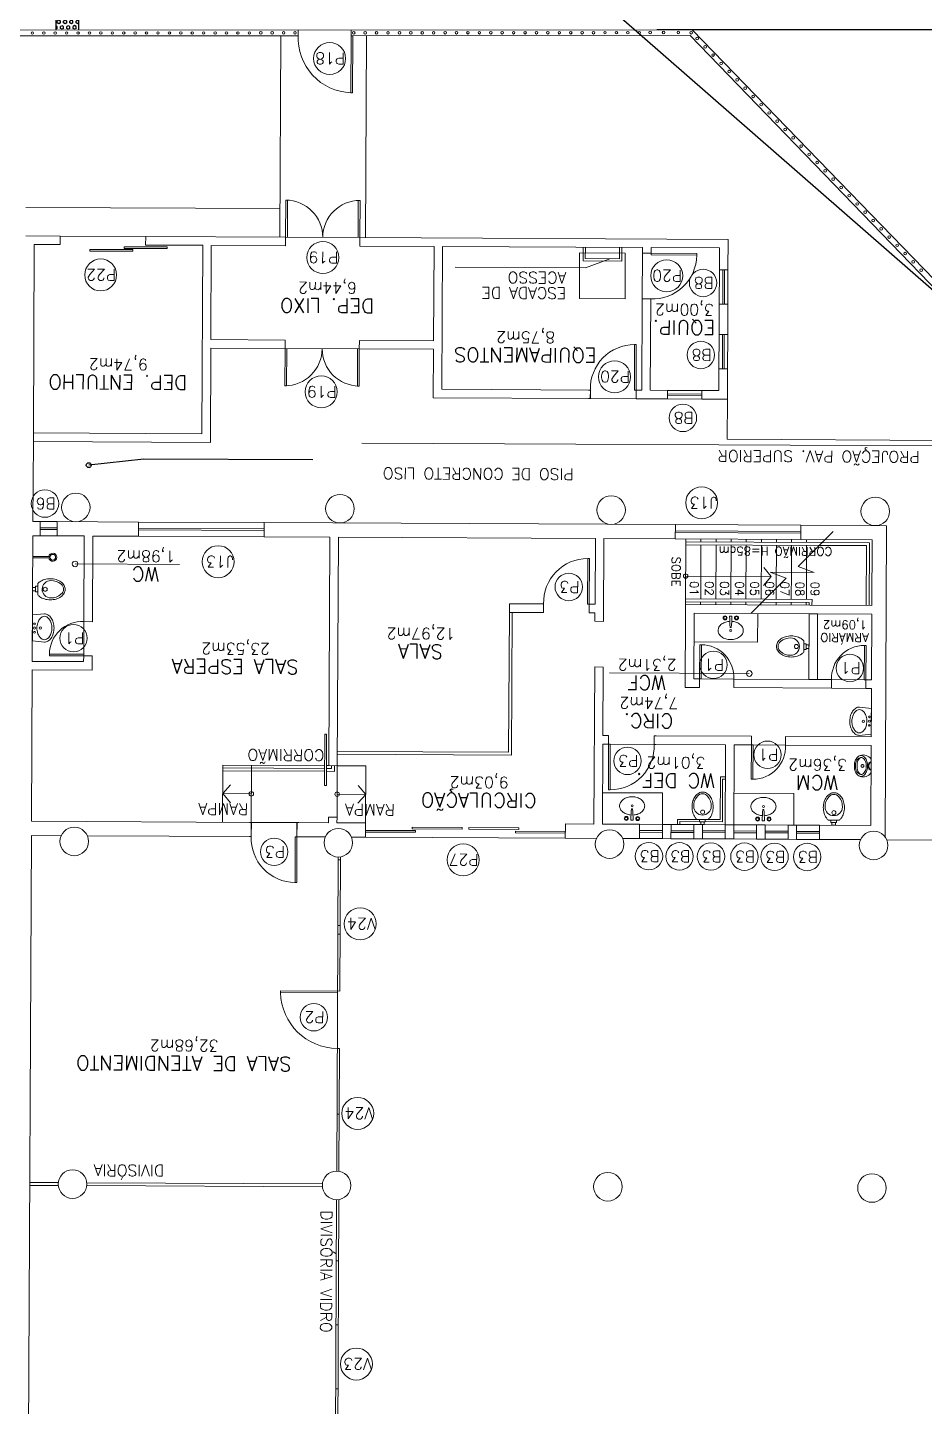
# Model space of a CAD drawing. Extents: x -1057 to 3416, y -340 to 4111.
# Drawn here: x -761.44 to -745.73, y 291.84 to 315.99 of the extents above; entities that cross this region are included whole.
import ezdxf
from ezdxf.enums import TextEntityAlignment as Align

# ---------------------------------------------------------------- set-up
doc = ezdxf.new("R2010")
doc.units = 0
doc.header["$LTSCALE"] = 50
for name, pattern in [('CONTINU', [0]), ('DASHDOT', [1, 0.5, -0.25, 0, -0.25]), ('DGN Style 1', [0.003115, 5.18318e-06, -0.00311]), ('HIDDEN', [9.525, 6.35, -3.175])]:
    doc.linetypes.add(name, pattern=pattern)
doc.layers.add('0.1', color=8, linetype='Continuous', lineweight=13)
doc.layers.add('Margem A3', color=8, linetype='DGN Style 1', lineweight=0)
doc.layers.add('HAC', color=1, linetype='Continuous')
doc.layers.add('medir projeto', color=6, linetype='Continuous')
doc.styles.add('80X50', font='romans.shx')
doc.styles.get("Standard").update_dxf_attribs({"font": 'romans.shx'})

# ---------------------------------------------------------------- blocks, each defined once
blk = doc.blocks.new('P80')
for points in [[(0, 0.86), (0, 0.83), (0.15, 0.83), (0.15, 0.86)], [(0, 0), (0, 0.03), (0.15, 0.03), (0.15, 0)]]:
    blk.add_lwpolyline(points)
blk.add_lwpolyline([(-0.8, 0.06), (0, 0.06), (0, 0.03), (-0.8, 0.03)], close=True)
at = {"color": 8}
blk.add_arc((-0.025, 0.056), 0.775, 88.1408, 179.6698, dxfattribs=at)
blk = doc.blocks.new('P80 - parede 25cm')
for points in [[(-0.03, -0.125), (0, -0.125), (0, 0.125), (-0.03, 0.125)], [(0.83, -0.125), (0.8, -0.125), (0.8, 0.125), (0.83, 0.125)]]:
    blk.add_lwpolyline(points)
blk.add_lwpolyline([(0.77, -0.925), (0.77, -0.125), (0.8, -0.125), (0.8, -0.925)], close=True)
at = {"color": 8}
blk.add_arc((0.774, -0.15), 0.775, 178.1408, 269.6698, dxfattribs=at)
blk = doc.blocks.new('P60')
at = {"color": 252}
blk.add_lwpolyline([(-0.6, 0.06), (0, 0.06), (0, 0.03), (-0.6, 0.03)], close=True, dxfattribs=at)
at = {"color": 8}
blk.add_arc((-0.029, 0.06), 0.571, 87.1025, 180, dxfattribs=at)
blk = doc.blocks.new('Chuveiro')
at = {"lineweight": -2}
for p, q in [((-0.28, 0), (-0.301, 0)), ((0, 0), (-0.28, 0)), ((-0.28, -0.02), (-0.301, -0.02)), ((0, -0.02), (-0.28, -0.02))]:
    blk.add_line(p, q, dxfattribs=at)
at = {"color": 8, "lineweight": -2}
blk.add_circle((-0.35, -0.01), 0.05, dxfattribs=at)
at = {"lineweight": -2}
blk.add_arc((-0.35, -0.01), 0.07, 8.2132, 351.7868, dxfattribs=at)
blk = doc.blocks.new('Vaso')
for points in [[(0.03, -0.05), (0.03, 0), (-0.03, 0), (-0.03, -0.05)], [(0.05, -0.09), (0.05, -0.05), (-0.05, -0.05), (-0.05, -0.09)]]:
    blk.add_lwpolyline(points)
for points in [[(0.183, -0.31, -0.071776), (0.168, -0.413, -0.083144), (0.129, -0.494, -0.106699), (0.065, -0.552, -0.132564), (-0.002, -0.57, -0.132564), (-0.069, -0.552, -0.106699), (-0.133, -0.494, -0.083144), (-0.172, -0.413, -0.071776), (-0.187, -0.31, -0.071776), (-0.172, -0.207, -0.083144), (-0.133, -0.126, -0.060171), (-0.1, -0.09), (0.096, -0.09, -0.060171), (0.129, -0.126, -0.083144), (0.168, -0.207, -0.071776)], [(-0.088, -0.497, 0.2474), (0, -0.541, 0.2474), (0.088, -0.497, 0.197858), (0.152, -0.318, 0.418329), (0, -0.168, 0.418329), (-0.152, -0.318, 0.197858)]]:
    blk.add_lwpolyline(points, format="xyb", close=True)
blk.add_circle((-0.002, -0.22), 0.0352)
blk = doc.blocks.new('Cuba-emp')
blk.add_lwpolyline([(0.21, 0.248), (0, 0.227), (0, -0.227), (0.21, -0.248, 0.137816), (0.271, -0.231, 0.107041), (0.329, -0.176, 0.080751), (0.364, -0.099, 0.068643), (0.378, -0.001, 0.068643), (0.364, 0.098, 0.080751), (0.329, 0.174, 0.107041), (0.271, 0.23, 0.115752), (0.21, 0.248)], format="xyb")
blk.add_lwpolyline([(0.21, 0.205, -0.131827), (0.25, 0.194, -0.106633), (0.297, 0.151, -0.083482), (0.328, 0.087, -0.072232), (0.341, 0, -0.072232), (0.328, -0.087, -0.083482), (0.297, -0.151, -0.106633), (0.25, -0.194, -0.131827), (0.21, -0.205, -0.131827), (0.17, -0.194, -0.106633), (0.123, -0.151, -0.083482), (0.092, -0.087, -0.072232), (0.079, 0, -0.072232), (0.092, 0.087, -0.083482), (0.123, 0.151, -0.106633), (0.17, 0.194, -0.131827)], format="xyb", close=True)
for centre, radius in [((0.037, -0.002), 0.0193), ((0.037, -0.002), 0.0193), ((0.036, 0.071), 0.0155), ((0.14, -0.001), 0.0198), ((0.036, -0.076), 0.0155)]:
    blk.add_circle(centre, radius)
blk = doc.blocks.new('Cuba')
blk.add_lwpolyline([(0.001, 0.05), (-0.007, 0.05, -0.389688), (-0.009, 0.052, -0.017234), (-0.019, 0.248, -0.418769), (-0.017, 0.25), (0.001, 0.25), (0.019, 0.25, -0.418769), (0.021, 0.248, -0.017234), (0.011, 0.052, -0.389688), (0.009, 0.05)], format="xyb", close=True)
blk.add_lwpolyline([(-0.016, 0.16, 0.059592), (-0.087, 0.147, 0.084248), (-0.156, 0.113, 0.106469), (-0.205, 0.058, 0.130159), (-0.22, 0, 0.130159), (-0.205, -0.058, 0.106469), (-0.156, -0.113, 0.084248), (-0.087, -0.147, 0.073281), (0, -0.16, 0.073281), (0.087, -0.147, 0.084248), (0.156, -0.113, 0.106469), (0.205, -0.058, 0.130159), (0.22, 0, 0.130159), (0.205, 0.058, 0.106469), (0.156, 0.113, 0.084248), (0.087, 0.147, 0.058268), (0.018, 0.159, 0.073281)], format="xyb")
for centre, radius in [((-0.099, 0.22), 0.035), ((0.101, 0.22), 0.035), ((0, 0), 0.0175)]:
    blk.add_circle(centre, radius)
at = {"color": 8}
for centre, radius in [((-0.099, 0.22), 0.025), ((-0.099, 0.22), 0.024), ((0.101, 0.22), 0.025), ((0.101, 0.22), 0.024)]:
    blk.add_circle(centre, radius, dxfattribs=at)
blk = doc.blocks.new('MIC')
for p, q in [((0, 0), (0, 0.111)), ((0.294, 0.002), (0.294, 0)), ((0, -0.112), (0, 0)), ((0.294, 0), (0.294, -0.002))]:
    blk.add_line(p, q)
for points in [[(0, 0.053, -0.473116), (0.005, 0.056), (0.025, 0.051, -0.362542), (0.031, 0.043), (0.033, 0.028, 0.564769), (0.039, 0.023)], [(0.002, 0.08), (0.034, 0.057, -0.1805), (0.041, 0.045), (0.043, 0.032, 0.35029), (0.049, 0.026, -0.252034), (0.063, 0.019)], [(0.064, 0.016, -0.100603), (0.082, 0.1, -0.114611), (0.123, 0.161, -0.309836), (0.21, 0.175, -0.309836)], [(0.161, -0.146), (0.165, -0.147, 0.189039), (0.197, -0.145, 0.189014), (0.26, -0.08, 0.116802), (0.275, 0, 0.116802), (0.26, 0.08, 0.189014), (0.197, 0.145, 0.189039), (0.165, 0.147), (0.161, 0.146)], [(0, -0.053, 0.473116), (0.005, -0.056), (0.025, -0.052, 0.362542), (0.031, -0.043), (0.033, -0.029, -0.564769), (0.039, -0.023)], [(0.002, -0.081), (0.034, -0.057, 0.1805), (0.041, -0.046), (0.043, -0.032, -0.35029), (0.049, -0.026, 0.252034), (0.063, -0.02)], [(0.064, -0.016, 0.100603), (0.082, -0.1, 0.114611), (0.123, -0.161, 0.309836), (0.21, -0.175, 0.309836)]]:
    blk.add_lwpolyline(points, format="xyb")
blk.add_lwpolyline([(0.247, 0), (0.247, -0.008, -0.102017), (0.231, -0.09, -0.100634), (0.2, -0.137, -0.31043), (0.159, -0.144, -0.029837), (0.153, -0.143, -0.193887), (0.101, -0.08, -0.096635), (0.085, 0, -0.096635), (0.101, 0.08, -0.193887), (0.153, 0.142, -0.029837), (0.159, 0.144, -0.31043), (0.2, 0.137, -0.100634), (0.231, 0.09, -0.102017), (0.247, 0.008)], format="xyb", close=True)
blk.add_circle((0.046, 0), 0.0075)
at = {"linetype": 'DASHDOT'}
blk.add_circle((0.152, 0), 0.024, dxfattribs=at)
for centre, radius, start, end in [((0.014, 0.111), 0.0142, 142.0649, 179.055), ((0.138, 0.032), 0.161, 69.9635, 146.7254), ((0.046, 0), 0.024, 251.9674, 108.0326), ((0.139, 0.048), 0.146, 35.2589, 68.1534), ((0.035, -0.011), 0.264, 26.2626, 32.6613), ((-0.029, -0.043), 0.336, 21.0674, 26.2626), ((0.16, 0.03), 0.134, 1.8451, 21.0674), ((-0.722, 0.002), 1.016, 360, 1.8451), ((0.014, -0.111), 0.0142, 180.945, 217.9351), ((0.138, -0.032), 0.161, 213.2746, 290.0365), ((0.139, -0.048), 0.146, 291.8466, 324.7411), ((0.035, 0.011), 0.264, 327.3387, 333.7374), ((-0.029, 0.043), 0.336, 333.7374, 338.9326), ((0.16, -0.03), 0.134, 338.9326, 358.1549), ((-0.722, -0.002), 1.016, 358.1549, 360)]:
    blk.add_arc(centre, radius, start, end)
blk = doc.blocks.new('ÁREA')
for p in [(0.00005, 0.00376), (0, 0)]:
    blk.add_attdef('COMPARTIMENTO', text='', height=0.0025).set_placement(p, align=Align.CENTER)
at = {"color": 1}
for p in [(-0.00005, -0.00376), (-0.0001, -0.00752)]:
    blk.add_attdef('ÁREA', text='', height=0.002, dxfattribs=at).set_placement(p, align=Align.CENTER)

msp = doc.modelspace()

# ---------------------------------------------------------------- hatches: boundary and pattern name
at = {"layer": 'HAC'}
h = msp.add_hatch(dxfattribs=at)
h.set_pattern_fill('HEX', color=256, scale=0.01, angle=90.0645, style=0)
h.set_pattern_definition([(90.064457, (-317.376184, 537.64436), (-0.0549925784, -6.1866e-05), [0.03175, -0.0635]), (210.064457, (-317.376184, 537.64436), (0.027549867, -0.047594037), [0.03175, -0.0635]), (150.064457, (-317.37622, 537.67611), (-0.0274427115, -0.047655903), [0.03175, -0.0635])])
h.paths.add_polyline_path([(-760.542, 318.555), (-760.942, 318.555), (-760.944, 315.944), (-760.544, 315.944)])

# ---------------------------------------------------------------- linework, layer by layer
at = {"layer": '0.1', "color": 8}
for p, q in [((-764.575, 315.943), (-749.797, 315.949)), ((-764.53, 315.846), (-756.698, 315.847)), ((-757.002, 315.847), (-757.019, 312.319)), ((-756.698, 315.847), (-756.698, 315.946)), ((-755.773, 315.847), (-755.773, 315.946)), ((-755.773, 315.847), (-749.836, 315.849)), ((-755.502, 315.847), (-755.519, 312.311)), ((-749.836, 315.849), (-745.474, 311.339)), ((-749.797, 315.949), (-745.374, 311.383)), ((-757.017, 312.819), (-761.467, 312.841)), ((-760.869, 312.338), (-759.369, 312.33)), ((-755.619, 312.312), (-756.919, 312.318)), ((-750.674, 311.238), (-750.67, 312.038)), ((-749.322, 311.748), (-749.325, 311.148)), ((-749.262, 311.748), (-749.265, 311.148)), ((-749.235, 311.147), (-749.232, 311.747)), ((-749.175, 311.147), (-749.172, 311.747)), ((-749.327, 310.614), (-749.33, 310.014)), ((-749.267, 310.614), (-749.27, 310.014)), ((-749.24, 310.014), (-749.237, 310.614)), ((-749.18, 310.014), (-749.177, 310.614)), ((-755.629, 310.362), (-756.929, 310.368)), ((-749.633, 309.572), (-750.233, 309.575)), ((-749.632, 309.632), (-750.232, 309.635)), ((-750.783, 309.488), (-751.583, 309.492)), ((-750.233, 309.545), (-749.633, 309.542)), ((-750.233, 309.485), (-749.633, 309.482)), ((-749.183, 309.48), (-749.186, 308.78)), ((-761.336, 308.89), (-761.337, 308.74)), ((-745.387, 308.761), (-749.186, 308.78)), ((-761.218, 307.23), (-760.918, 307.228)), ((-760.918, 307.198), (-761.218, 307.2)), ((-761.217, 307.34), (-760.917, 307.338)), ((-759.494, 307.331), (-757.294, 307.32)), ((-759.494, 307.221), (-757.294, 307.21)), ((-757.294, 307.18), (-759.494, 307.191)), ((-747.895, 307.134), (-750.095, 307.145)), ((-750.094, 307.285), (-747.894, 307.274)), ((-750.094, 307.175), (-747.894, 307.164)), ((-760.919, 307.088), (-761.219, 307.09)), ((-757.295, 307.07), (-759.495, 307.081)), ((-747.895, 307.024), (-750.095, 307.035)), ((-747.52, 306.972), (-749.91, 306.984)), ((-749.91, 306.984), (-749.91, 306.934)), ((-747.571, 306.922), (-749.91, 306.934)), ((-748.413, 306.376), (-748.547, 306.534)), ((-749.913, 306.384), (-748.413, 306.376)), ((-748.413, 306.376), (-748.548, 306.22)), ((-749.915, 305.934), (-749.916, 305.734)), ((-748.525, 305.977), (-749.915, 305.984)), ((-748.576, 305.927), (-749.915, 305.934)), ((-753.014, 303.299), (-753.001, 305.749)), ((-752.964, 303.249), (-752.951, 305.749)), ((-748.652, 305.728), (-748.654, 305.228)), ((-747.752, 305.723), (-747.602, 305.722)), ((-760.455, 304.986), (-760.452, 305.586)), ((-748.654, 305.228), (-749.768, 305.233)), ((-749.071, 304.58), (-749.671, 304.583)), ((-747.757, 304.573), (-747.607, 304.572)), ((-747.357, 304.571), (-746.757, 304.568)), ((-753.014, 303.299), (-756.014, 303.314)), ((-751.263, 303.44), (-750.463, 303.436)), ((-748.763, 303.428), (-748.163, 303.425)), ((-758.022, 302.074), (-758.017, 303.074)), ((-756.235, 303.065), (-758.017, 303.074)), ((-757.522, 302.071), (-757.517, 303.071)), ((-756.165, 303.065), (-756.205, 303.065)), ((-756.115, 303.014), (-756.115, 303.064)), ((-756.065, 302.964), (-756.065, 303.064)), ((-756.019, 302.164), (-756.015, 303.064)), ((-756.015, 303.064), (-755.515, 303.061)), ((-752.964, 303.249), (-756.014, 303.264)), ((-755.515, 303.061), (-755.52, 302.061)), ((-756.235, 303.015), (-758.017, 303.024)), ((-756.235, 302.965), (-758.017, 302.974)), ((-756.115, 303.014), (-756.205, 303.015)), ((-756.065, 302.964), (-756.205, 302.965)), ((-749.309, 302.121), (-749.306, 302.869)), ((-749.306, 302.869), (-749.216, 302.868)), ((-749.27, 302.081), (-749.266, 302.829)), ((-749.266, 302.829), (-749.216, 302.828)), ((-758.019, 302.574), (-757.884, 302.73)), ((-757.519, 302.571), (-758.019, 302.574)), ((-758.019, 302.574), (-757.885, 302.416)), ((-756.017, 302.564), (-755.517, 302.561)), ((-755.517, 302.561), (-755.653, 302.405)), ((-755.517, 302.561), (-755.651, 302.719)), ((-750.317, 302.586), (-751.367, 302.591)), ((-750.32, 302.036), (-750.317, 302.586)), ((-748.017, 302.574), (-749.067, 302.58)), ((-748.02, 302.024), (-748.017, 302.574)), ((-756.72, 302.067), (-757.52, 302.071)), ((-750.054, 302.124), (-749.309, 302.121)), ((-750.054, 302.124), (-750.054, 302.034)), ((-750.014, 302.084), (-749.27, 302.081)), ((-750.014, 302.084), (-750.014, 302.034)), ((-750.72, 302.038), (-750.32, 302.036)), ((-750.72, 301.928), (-750.32, 301.926)), ((-750.32, 301.896), (-750.72, 301.898)), ((-750.17, 302.035), (-749.77, 302.033)), ((-750.17, 301.925), (-749.77, 301.923)), ((-749.77, 301.893), (-750.17, 301.895)), ((-749.62, 302.032), (-749.22, 302.03)), ((-749.62, 301.922), (-749.22, 301.92)), ((-749.22, 301.89), (-749.62, 301.892)), ((-749.07, 302.03), (-748.67, 302.028)), ((-749.07, 301.92), (-748.67, 301.918)), ((-748.67, 301.888), (-749.07, 301.89)), ((-748.52, 302.027), (-748.12, 302.025)), ((-748.52, 301.917), (-748.12, 301.915)), ((-748.12, 301.885), (-748.52, 301.887)), ((-747.97, 302.024), (-747.57, 302.022)), ((-747.97, 301.914), (-747.57, 301.912)), ((-747.57, 301.882), (-747.97, 301.884)), ((-755.521, 301.811), (-752.021, 301.794)), ((-750.321, 301.786), (-750.721, 301.788)), ((-749.771, 301.783), (-750.171, 301.785)), ((-749.221, 301.78), (-749.621, 301.782)), ((-748.671, 301.778), (-749.071, 301.78)), ((-748.121, 301.775), (-748.521, 301.777)), ((-747.571, 301.772), (-747.971, 301.774)), ((-755.998, 301.464), (-756.025, 295.964)), ((-755.958, 301.414), (-755.998, 301.414)), ((-755.985, 295.96), (-755.974, 298.114)), ((-760.9, 295.763), (-761.401, 295.765)), ((-760.9, 295.713), (-761.401, 295.715)), ((-756.275, 295.74), (-760.402, 295.76)), ((-756.275, 295.69), (-760.402, 295.71)), ((-756.027, 295.464), (-756.054, 289.964)), ((-756.014, 289.96), (-755.987, 295.467))]:
    msp.add_line(p, q, dxfattribs=at)
at = {"layer": '0.1', "color": 8, "linetype": 'CONTINU', "lineweight": -2}
for p, q in [((-733.039, 315.959), (-750.416, 315.948)), ((-759.402, 308.433), (-760.367, 308.326)), ((-756.445, 308.419), (-759.402, 308.433))]:
    msp.add_line(p, q, dxfattribs=at)
at = {"layer": '0.1', "color": 7}
for p, q in [((-760.869, 312.338), (-761.469, 312.341)), ((-760.869, 312.338), (-760.87, 312.188)), ((-759.37, 312.18), (-759.369, 312.33)), ((-756.919, 312.318), (-759.369, 312.33)), ((-756.92, 312.168), (-756.919, 312.318)), ((-755.619, 312.312), (-755.62, 312.162)), ((-749.169, 312.28), (-755.619, 312.312)), ((-749.172, 311.747), (-749.169, 312.28)), ((-761.336, 308.89), (-761.32, 312.19)), ((-760.87, 312.188), (-761.32, 312.19)), ((-758.37, 312.176), (-759.37, 312.18)), ((-758.386, 308.876), (-758.37, 312.176)), ((-758.228, 310.525), (-758.22, 312.175)), ((-756.92, 312.168), (-758.22, 312.175)), ((-754.32, 312.156), (-755.62, 312.162)), ((-754.328, 310.506), (-754.32, 312.156)), ((-754.182, 309.655), (-754.17, 312.155)), ((-750.67, 312.138), (-754.17, 312.155)), ((-750.67, 312.038), (-750.67, 312.138)), ((-750.67, 312.038), (-750.52, 312.037)), ((-749.32, 312.131), (-750.52, 312.137)), ((-750.52, 312.037), (-750.52, 312.137)), ((-749.322, 311.748), (-749.32, 312.131)), ((-749.172, 311.747), (-749.322, 311.748)), ((-750.682, 309.638), (-750.674, 311.238)), ((-750.524, 311.237), (-750.674, 311.238)), ((-750.532, 309.637), (-750.524, 311.237)), ((-749.327, 310.614), (-749.325, 311.148)), ((-749.325, 311.148), (-749.175, 311.147)), ((-749.177, 310.614), (-749.175, 311.147)), ((-756.928, 310.518), (-758.228, 310.525)), ((-756.929, 310.368), (-756.928, 310.518)), ((-749.177, 310.614), (-749.327, 310.614)), ((-758.237, 308.725), (-758.229, 310.375)), ((-756.929, 310.368), (-758.229, 310.375)), ((-755.628, 310.512), (-755.629, 310.362)), ((-754.329, 310.356), (-755.629, 310.362)), ((-754.328, 310.506), (-755.628, 310.512)), ((-754.333, 309.506), (-754.329, 310.356)), ((-749.332, 309.631), (-749.33, 310.014)), ((-749.18, 310.014), (-749.33, 310.014)), ((-749.183, 309.48), (-749.18, 310.014)), ((-751.582, 309.642), (-754.182, 309.655)), ((-751.583, 309.492), (-751.582, 309.642)), ((-750.783, 309.488), (-750.782, 309.638)), ((-750.682, 309.638), (-750.782, 309.638)), ((-750.232, 309.635), (-750.532, 309.637)), ((-750.232, 309.635), (-750.233, 309.485)), ((-749.633, 309.482), (-749.632, 309.632)), ((-749.332, 309.631), (-749.632, 309.632)), ((-751.583, 309.492), (-754.333, 309.506)), ((-750.233, 309.485), (-750.783, 309.488)), ((-749.183, 309.48), (-749.633, 309.482)), ((-758.386, 308.876), (-761.336, 308.89)), ((-761.344, 307.34), (-761.337, 308.74)), ((-758.237, 308.725), (-761.337, 308.74)), ((-761.217, 307.34), (-761.344, 307.34)), ((-761.217, 307.34), (-761.219, 307.09)), ((-760.919, 307.088), (-760.917, 307.338)), ((-759.494, 307.331), (-760.917, 307.338)), ((-759.494, 307.331), (-759.495, 307.081)), ((-757.295, 307.07), (-757.294, 307.32)), ((-750.094, 307.285), (-757.294, 307.32)), ((-750.095, 307.035), (-750.094, 307.285)), ((-747.894, 307.274), (-747.895, 307.024)), ((-746.394, 307.266), (-747.894, 307.274)), ((-746.421, 301.817), (-746.394, 307.266)), ((-761.356, 304.89), (-761.345, 307.09)), ((-761.219, 307.09), (-761.345, 307.09)), ((-760.445, 307.086), (-760.919, 307.088)), ((-760.452, 305.586), (-760.445, 307.086)), ((-760.302, 305.585), (-760.295, 307.085)), ((-759.495, 307.081), (-760.295, 307.085)), ((-756.145, 307.065), (-757.295, 307.07)), ((-756.165, 303.065), (-756.145, 307.065)), ((-756.015, 303.064), (-755.995, 307.064)), ((-751.495, 307.042), (-755.995, 307.064)), ((-751.501, 305.892), (-751.495, 307.042)), ((-751.352, 305.591), (-751.345, 307.041)), ((-750.095, 307.035), (-751.345, 307.041)), ((-746.645, 307.018), (-747.895, 307.024)), ((-746.651, 305.868), (-746.645, 307.018)), ((-752.401, 305.896), (-753.001, 305.899)), ((-753.001, 305.749), (-753.001, 305.899)), ((-752.401, 305.746), (-753.001, 305.749)), ((-752.401, 305.896), (-752.401, 305.746)), ((-751.602, 305.742), (-751.601, 305.892)), ((-751.502, 305.742), (-751.602, 305.742)), ((-751.501, 305.892), (-751.601, 305.892)), ((-751.502, 305.592), (-751.502, 305.742)), ((-749.922, 304.434), (-749.916, 305.734)), ((-746.651, 305.868), (-749.915, 305.884)), ((-749.771, 304.583), (-749.766, 305.733)), ((-747.752, 305.723), (-749.766, 305.733)), ((-747.757, 304.573), (-747.752, 305.723)), ((-747.607, 304.572), (-747.602, 305.722)), ((-746.652, 305.718), (-747.602, 305.722)), ((-746.657, 304.568), (-746.652, 305.718)), ((-760.302, 305.585), (-760.452, 305.586)), ((-751.502, 305.592), (-751.352, 305.591)), ((-760.456, 304.886), (-760.455, 304.986)), ((-760.455, 304.986), (-760.305, 304.985)), ((-760.307, 304.735), (-760.305, 304.985)), ((-761.37, 302.09), (-761.357, 304.74)), ((-760.307, 304.735), (-761.357, 304.74)), ((-760.456, 304.886), (-761.356, 304.89)), ((-751.52, 302.042), (-751.506, 304.792)), ((-751.356, 304.791), (-751.506, 304.792)), ((-751.362, 303.591), (-751.356, 304.791)), ((-749.671, 304.583), (-749.771, 304.583)), ((-749.671, 304.583), (-749.672, 304.433)), ((-749.072, 304.43), (-749.071, 304.58)), ((-747.757, 304.573), (-749.071, 304.58)), ((-747.357, 304.571), (-747.607, 304.572)), ((-747.357, 304.571), (-747.358, 304.421)), ((-746.758, 304.418), (-746.757, 304.568)), ((-746.657, 304.568), (-746.757, 304.568)), ((-749.672, 304.433), (-749.922, 304.434)), ((-747.358, 304.421), (-749.072, 304.43)), ((-746.658, 304.418), (-746.758, 304.418)), ((-746.662, 303.568), (-746.658, 304.418)), ((-751.262, 303.59), (-751.362, 303.591)), ((-751.263, 303.44), (-751.262, 303.59)), ((-750.462, 303.586), (-750.463, 303.436)), ((-748.762, 303.578), (-750.462, 303.586)), ((-748.763, 303.428), (-748.762, 303.578)), ((-748.162, 303.575), (-748.163, 303.425)), ((-746.662, 303.568), (-748.162, 303.575)), ((-751.37, 302.041), (-751.363, 303.441)), ((-751.263, 303.44), (-751.363, 303.441)), ((-749.213, 303.43), (-750.463, 303.436)), ((-749.221, 301.78), (-749.213, 303.43)), ((-749.071, 301.78), (-749.063, 303.43)), ((-748.763, 303.428), (-749.063, 303.43)), ((-746.663, 303.418), (-748.163, 303.425)), ((-746.67, 302.018), (-746.663, 303.418)), ((-756.015, 303.064), (-756.165, 303.065)), ((-757.52, 302.071), (-761.37, 302.09)), ((-757.52, 302.071), (-757.521, 301.821)), ((-756.72, 302.067), (-756.721, 301.817)), ((-756.17, 302.065), (-756.72, 302.067)), ((-756.17, 302.065), (-756.169, 302.165)), ((-756.169, 302.165), (-756.019, 302.164)), ((-756.02, 302.064), (-756.019, 302.164)), ((-761.431, 289.74), (-761.371, 301.84)), ((-760.85, 301.838), (-761.371, 301.84)), ((-757.521, 301.821), (-760.392, 301.835)), ((-755.52, 302.061), (-756.02, 302.064)), ((-755.52, 302.061), (-755.521, 301.811)), ((-752.021, 301.794), (-752.02, 302.044)), ((-751.52, 302.042), (-752.02, 302.044)), ((-750.72, 302.038), (-751.37, 302.041)), ((-750.721, 301.788), (-750.72, 302.038)), ((-750.321, 301.786), (-750.32, 302.036)), ((-750.17, 302.035), (-750.32, 302.036)), ((-750.171, 301.785), (-750.17, 302.035)), ((-749.771, 301.783), (-749.77, 302.033)), ((-749.62, 302.032), (-749.77, 302.033)), ((-749.621, 301.782), (-749.62, 302.032)), ((-749.22, 302.03), (-749.07, 302.03)), ((-748.671, 301.778), (-748.67, 302.028)), ((-748.52, 302.027), (-748.67, 302.028)), ((-748.521, 301.777), (-748.52, 302.027)), ((-748.121, 301.775), (-748.12, 302.025)), ((-747.97, 302.024), (-748.12, 302.025)), ((-747.971, 301.774), (-747.97, 302.024)), ((-747.57, 302.022), (-747.571, 301.772)), ((-746.67, 302.018), (-747.57, 302.022)), ((-756.225, 301.815), (-756.721, 301.817)), ((-755.521, 301.811), (-755.767, 301.813)), ((-751.475, 301.791), (-752.021, 301.794)), ((-750.721, 301.788), (-751.017, 301.789)), ((-750.171, 301.785), (-750.321, 301.786)), ((-749.621, 301.782), (-749.771, 301.783)), ((-749.071, 301.78), (-749.221, 301.78)), ((-748.521, 301.777), (-748.671, 301.778)), ((-747.971, 301.774), (-748.121, 301.775)), ((-746.85, 301.769), (-747.571, 301.772))]:
    msp.add_line(p, q, dxfattribs=at)
at = {"layer": '0.1', "color": 8, "linetype": 'CONTINU'}
for p, q in [((-751.667, 311.782), (-753.949, 311.794)), ((-751.244, 311.94), (-751.667, 311.782)), ((-749.915, 305.884), (-749.909, 307.034)), ((-749.65, 305.982), (-749.646, 306.932)), ((-749.645, 306.982), (-749.645, 307.032)), ((-749.386, 305.981), (-749.381, 306.931)), ((-749.381, 306.981), (-749.381, 307.031)), ((-749.122, 305.98), (-749.117, 306.93)), ((-749.117, 306.98), (-749.117, 307.03)), ((-748.857, 305.979), (-748.853, 306.929)), ((-748.853, 306.979), (-748.852, 307.029)), ((-748.593, 305.977), (-748.588, 306.927)), ((-748.588, 306.977), (-748.588, 307.027)), ((-748.328, 306.172), (-748.324, 306.926)), ((-748.324, 306.976), (-748.324, 307.026)), ((-748.062, 306.45), (-748.06, 306.925)), ((-748.06, 306.975), (-748.059, 307.025)), ((-747.797, 306.698), (-747.796, 306.923)), ((-747.795, 306.973), (-747.795, 307.023)), ((-760.607, 306.596), (-758.777, 306.587)), ((-747.798, 306.448), (-747.798, 306.498)), ((-749.651, 305.882), (-749.651, 305.932)), ((-749.387, 305.881), (-749.386, 305.931)), ((-749.122, 305.88), (-749.122, 305.93)), ((-748.858, 305.879), (-748.858, 305.929)), ((-748.594, 305.877), (-748.593, 305.927)), ((-748.329, 305.876), (-748.329, 305.926)), ((-748.065, 305.875), (-748.065, 305.925)), ((-747.801, 305.873), (-747.801, 305.923)), ((-751.247, 304.691), (-748.799, 304.678)), ((-746.392, 301.766), (-745.421, 301.762))]:
    msp.add_line(p, q, dxfattribs=at)
at = {"layer": '0.1', "color": 8, "linetype": 'DASHDOT', "ltscale": 0.4}
msp.add_line((-745.587, 308.662), (-758.237, 308.725), dxfattribs=at)
at = {"layer": '0.1', "color": 8, "linetype": 'DASHDOT', "ltscale": 0.2}
for p, q in [((-746.746, 306.918), (-747.571, 306.922)), ((-746.695, 306.968), (-747.52, 306.972)), ((-746.751, 305.868), (-746.746, 306.918)), ((-746.701, 305.868), (-746.695, 306.968)), ((-747.797, 306.698), (-747.798, 306.498)), ((-748.062, 306.45), (-748.065, 305.975)), ((-747.798, 306.448), (-747.8, 305.973)), ((-748.328, 306.172), (-748.329, 305.976)), ((-747.7, 305.973), (-748.525, 305.977)), ((-747.701, 305.873), (-747.7, 305.973)), ((-747.751, 305.923), (-748.576, 305.927)), ((-747.751, 305.873), (-747.751, 305.923))]:
    msp.add_line(p, q, dxfattribs=at)
at = {"layer": '0.1', "color": 8, "linetype": 'HIDDEN', "ltscale": 0.02}
msp.add_line((-747.358, 304.421), (-746.758, 304.418), dxfattribs=at)
at = {"layer": '0.1', "color": 8}
for points in [[(-755.743, 315.847), (-755.773, 315.847), (-755.778, 314.847), (-755.748, 314.847)], [(-759.595, 312.102), (-760.345, 312.105), (-760.345, 312.075), (-759.595, 312.072)], [(-758.995, 312.149), (-759.745, 312.152), (-759.745, 312.122), (-758.995, 312.119)], [(-756.202, 303.615), (-756.232, 303.615), (-756.236, 302.715), (-756.206, 302.715)], [(-754.645, 301.927), (-755.52, 301.931), (-755.52, 301.901), (-754.646, 301.897)], [(-753.83, 301.983), (-754.705, 301.987), (-754.705, 301.957), (-753.83, 301.953)], [(-752.835, 301.948), (-753.71, 301.952), (-753.71, 301.982), (-752.835, 301.978)], [(-752.021, 301.884), (-752.896, 301.888), (-752.895, 301.918), (-752.02, 301.914)]]:
    msp.add_lwpolyline(points, close=True, dxfattribs=at)
for points in [[(-756.889, 312.318), (-756.886, 312.968), (-756.916, 312.968), (-756.919, 312.318)], [(-755.649, 312.312), (-755.646, 312.962), (-755.616, 312.962), (-755.619, 312.312)], [(-751.03, 312.139), (-751.031, 311.899), (-751.711, 311.903), (-751.71, 312.143)], [(-751.07, 312.14), (-751.071, 311.94), (-751.671, 311.943), (-751.67, 312.143)], [(-756.899, 310.368), (-756.902, 309.718), (-756.932, 309.718), (-756.929, 310.368)], [(-755.659, 310.362), (-755.662, 309.712), (-755.632, 309.712), (-755.629, 310.362)], [(-747.329, 307.162), (-747.944, 306.552), (-747.662, 306.448), (-748.434, 306.451), (-748.152, 306.347), (-748.767, 305.737)], [(-755.969, 299.114), (-755.958, 301.467)], [(-755.964, 300.264), (-756.004, 300.264)], [(-755.969, 299.114), (-757.009, 299.119), (-757.009, 299.089), (-756.009, 299.084)], [(-755.974, 298.114), (-756.014, 298.114)], [(-755.98, 296.964), (-756.02, 296.964)], [(-756.033, 294.394), (-755.993, 294.394)], [(-756.038, 293.274), (-755.998, 293.274)], [(-756.044, 292.154), (-756.004, 292.154)]]:
    msp.add_lwpolyline(points, dxfattribs=at)
at = {"layer": '0.1', "color": 8, "linetype": 'DASHDOT', "ltscale": 0.4}
msp.add_lwpolyline([(-750.974, 311.239), (-751.774, 311.243), (-751.77, 312.043), (-750.97, 312.039)], close=True, dxfattribs=at)
at = {"layer": '0.1', "color": 8}
for centre, radius in [((-761.354, 315.894), 0.0225), ((-761.154, 315.894), 0.0225), ((-760.954, 315.894), 0.0225), ((-760.754, 315.894), 0.0225), ((-760.554, 315.894), 0.0225), ((-760.354, 315.894), 0.0225), ((-760.154, 315.895), 0.0225), ((-759.954, 315.895), 0.0225), ((-759.754, 315.895), 0.0225), ((-759.554, 315.895), 0.0225), ((-759.354, 315.895), 0.0225), ((-759.154, 315.895), 0.0225), ((-758.954, 315.895), 0.0225), ((-758.754, 315.895), 0.0225), ((-758.554, 315.895), 0.0225), ((-758.354, 315.895), 0.0225), ((-758.154, 315.895), 0.0225), ((-757.954, 315.895), 0.0225), ((-757.754, 315.895), 0.0225), ((-757.554, 315.895), 0.0225), ((-757.354, 315.896), 0.0225), ((-757.154, 315.896), 0.0225), ((-756.954, 315.896), 0.0225), ((-756.754, 315.896), 0.0225), ((-755.726, 315.898), 0.0225), ((-755.526, 315.898), 0.0225), ((-755.326, 315.898), 0.0225), ((-755.126, 315.898), 0.0225), ((-754.926, 315.898), 0.0225), ((-754.726, 315.898), 0.0225), ((-754.526, 315.898), 0.0225), ((-754.326, 315.898), 0.0225), ((-754.126, 315.899), 0.0225), ((-753.926, 315.899), 0.0225), ((-753.726, 315.899), 0.0225), ((-753.526, 315.899), 0.0225), ((-753.326, 315.899), 0.0225), ((-753.126, 315.899), 0.0225), ((-752.926, 315.899), 0.0225), ((-752.726, 315.899), 0.0225), ((-752.526, 315.899), 0.0225), ((-752.326, 315.899), 0.0225), ((-752.126, 315.899), 0.0225), ((-751.926, 315.899), 0.0225), ((-751.726, 315.899), 0.0225), ((-751.526, 315.899), 0.0225), ((-751.326, 315.9), 0.0225), ((-751.126, 315.9), 0.0225), ((-750.926, 315.9), 0.0225), ((-750.726, 315.9), 0.0225), ((-750.534, 315.904), 0.0225), ((-750.3, 315.904), 0.0225), ((-750.041, 315.904), 0.0225), ((-749.816, 315.899), 0.0225), ((-756.148, 315.448), 0.28), ((-749.713, 315.798), 0.0225), ((-749.573, 315.653), 0.0225), ((-749.433, 315.508), 0.0225), ((-749.292, 315.363), 0.0225), ((-749.152, 315.218), 0.0225), ((-749.012, 315.073), 0.0225), ((-748.872, 314.929), 0.0225), ((-748.732, 314.784), 0.0225), ((-748.592, 314.639), 0.0225), ((-748.452, 314.494), 0.0225), ((-748.312, 314.349), 0.0225), ((-748.172, 314.204), 0.0225), ((-748.031, 314.059), 0.0225), ((-747.891, 313.914), 0.0225), ((-747.751, 313.77), 0.0225), ((-747.611, 313.625), 0.0225), ((-747.471, 313.48), 0.0225), ((-747.331, 313.335), 0.0225), ((-747.191, 313.19), 0.0225), ((-747.051, 313.045), 0.0225), ((-746.911, 312.9), 0.0225), ((-746.771, 312.756), 0.0225), ((-746.63, 312.611), 0.0225), ((-746.49, 312.466), 0.0225), ((-756.266, 311.962), 0.28), ((-746.35, 312.321), 0.0225), ((-746.21, 312.176), 0.0225), ((-746.07, 312.031), 0.0225), ((-760.158, 311.657), 0.28), ((-750.245, 311.643), 0.28), ((-749.609, 311.517), 0.24), ((-745.93, 311.886), 0.0225), ((-745.79, 311.741), 0.0225), ((-749.648, 310.256), 0.24), ((-751.158, 309.874), 0.28), ((-756.295, 309.61), 0.28), ((-749.961, 309.153), 0.24), ((-761.133, 307.653), 0.24), ((-749.633, 307.668), 0.28), ((-758.101, 306.636), 0.28), ((-751.961, 306.193), 0.24), ((-749.913, 306.384), 0.0387), ((-760.634, 305.296), 0.24), ((-749.428, 304.831), 0.24), ((-747.037, 304.774), 0.24), ((-750.931, 303.147), 0.24), ((-748.479, 303.256), 0.24), ((-757.519, 302.571), 0.0387), ((-756.017, 302.564), 0.0387), ((-757.119, 301.555), 0.24), ((-753.81, 301.416), 0.28), ((-750.556, 301.478), 0.24), ((-750.02, 301.476), 0.24), ((-749.47, 301.473), 0.24), ((-748.885, 301.47), 0.24), ((-748.356, 301.468), 0.24), ((-747.785, 301.465), 0.24), ((-755.613, 300.295), 0.28), ((-756.426, 298.658), 0.24), ((-755.657, 296.975), 0.28), ((-755.68, 292.586), 0.28)]:
    msp.add_circle(centre, radius, dxfattribs=at)
at = {"layer": '0.1', "color": 8, "linetype": 'CONTINU', "lineweight": -2}
msp.add_circle((-760.367, 308.326), 0.0423, dxfattribs=at)
at = {"layer": '0.1', "color": 7}
for centre in [(-760.593, 307.586), (-755.968, 307.564), (-751.218, 307.54), (-746.593, 307.517), (-760.621, 301.737), (-755.996, 301.714), (-751.246, 301.69), (-746.622, 301.667), (-760.651, 295.737), (-756.026, 295.714), (-751.276, 295.69), (-746.651, 295.668)]:
    msp.add_circle(centre, 0.25, dxfattribs=at)
at = {"layer": '0.1', "color": 8, "linetype": 'CONTINU'}
for centre in [(-760.607, 306.596), (-748.799, 304.678)]:
    msp.add_circle(centre, 0.0498, dxfattribs=at)
at = {"layer": '0.1', "color": 8}
for centre, radius, start, end in [((-755.744, 315.802), 0.955, 176.995, 267.9776), ((-756.919, 312.318), 0.65, 359.7175, 89.7175), ((-755.619, 312.312), 0.65, 89.7175, 179.7175), ((-756.929, 310.368), 0.65, 269.7175, 359.7175), ((-755.629, 310.362), 0.65, 179.7175, 269.7175), ((-756.009, 299.114), 1, 87.425, 89.7175), ((-756.009, 299.114), 1, 181.4366, 269.7175)]:
    msp.add_arc(centre, radius, start, end, dxfattribs=at)
at = {"layer": 'Margem A3', "color": 7, "linetype": 'CONTINU', "lineweight": -2}
for p, q in [((-760.942, 318.554), (-760.944, 315.944)), ((-760.542, 318.554), (-760.544, 315.944))]:
    msp.add_line(p, q, dxfattribs=at)
at = {"layer": 'medir projeto', "color": 5, "linetype": 'CONTINU', "lineweight": -2}
msp.add_line((-643.155, 221.816), (-831.652, 386.646), dxfattribs=at)

# ---------------------------------------------------------------- block references
at = {"layer": '0.1', "color": 8}
for name, p, rotation in [('P80', (-750.52, 312.067), 179.7174815060635), ('Chuveiro', (-761.347, 306.706), 179.7174815060635), ('Vaso', (-761.35, 306.156), 89.71748150606336), ('Cuba-emp', (-761.353, 305.476), 359.7174815060635), ('Cuba', (-749.125, 305.432), 359.7174815060635), ('P60', (-760.455, 304.956), 359.7174815060635), ('Vaso', (-747.754, 305.148), 269.7174815060636), ('P60', (-749.701, 304.583), 269.7174815060636), ('Cuba-emp', (-746.661, 303.841), 179.7174815060635), ('MIC', (-746.665, 303.058), 179.7174815060635), ('Vaso', (-749.62, 302.032), 179.7174815060635), ('Vaso', (-747.321, 302.021), 179.7174815060635), ('Cuba', (-750.851, 302.359), 179.7174815060635), ('Cuba', (-748.551, 302.348), 179.7174815060635)]:
    msp.add_blockref(name, p, dxfattribs=dict(at, rotation=rotation))
ref = msp.add_blockref('ÁREA', (-756.192, 311.244), dxfattribs=dict(at, xscale=133.3333333333334, yscale=133.3333333333334, zscale=133.3333333333334, rotation=179.7174815060635))
ref.add_attrib('COMPARTIMENTO', 'DEP. LIXO', dxfattribs={"layer": '0', "color": 3, "height": 0.25, "rotation": 179.7175}).set_placement((-756.192, 311.244), align=Align.CENTER)
ref.add_attrib('ÁREA', '6,44m2', dxfattribs={"layer": '0', "color": 1, "height": 0.2, "rotation": 179.7175}).set_placement((-756.184, 311.532), align=Align.CENTER)
ref = msp.add_blockref('ÁREA', (-749.942, 310.861), dxfattribs=dict(at, xscale=133.3333333333334, yscale=133.3333333333334, zscale=133.3333333333334, rotation=179.7174815060635))
ref.add_attrib('COMPARTIMENTO', 'EQUIP.', dxfattribs={"layer": '0', "color": 3, "height": 0.25, "rotation": 179.7175}).set_placement((-749.942, 310.861), align=Align.CENTER)
ref.add_attrib('ÁREA', '3,00m2', dxfattribs={"layer": '0', "color": 1, "height": 0.2, "rotation": 179.7175}).set_placement((-749.934, 311.149), align=Align.CENTER)
ref = msp.add_blockref('ÁREA', (-752.722, 310.379), dxfattribs=dict(at, xscale=133.3333333333334, yscale=133.3333333333334, zscale=133.3333333333334, rotation=179.7174815060635))
ref.add_attrib('COMPARTIMENTO', 'EQUIPAMENTOS', dxfattribs={"layer": '0', "color": 3, "height": 0.25, "rotation": 179.7175}).set_placement((-752.722, 310.379), align=Align.CENTER)
ref.add_attrib('ÁREA', '8,75m2', dxfattribs={"layer": '0', "color": 1, "height": 0.2, "rotation": 179.7175}).set_placement((-752.714, 310.666), align=Align.CENTER)
at = {"layer": '0.1', "color": 8, "xscale": -1}
for name, p, rotation in [('P80', (-750.752, 309.638), 89.7174815060634), ('P80', (-751.571, 305.892), 89.7174815060634), ('P60', (-746.727, 304.568), 89.7174815060634), ('P80', (-751.293, 303.441), 269.7174815060636), ('P60', (-748.793, 303.428), 269.7174815060636)]:
    msp.add_blockref(name, p, dxfattribs=dict(at, rotation=rotation))
at = {"layer": '0.1', "color": 8}
ref = msp.add_blockref('ÁREA', (-759.856, 309.903), dxfattribs=dict(at, xscale=133.3333333333334, yscale=133.3333333333334, zscale=133.3333333333334, rotation=179.7174815060635))
ref.add_attrib('COMPARTIMENTO', 'DEP. ENTULHO', dxfattribs={"layer": '0', "color": 3, "height": 0.25, "rotation": 179.7175}).set_placement((-759.856, 309.903), align=Align.CENTER)
ref.add_attrib('ÁREA', '9,74m2', dxfattribs={"layer": '0', "color": 1, "height": 0.2, "rotation": 179.7175}).set_placement((-759.848, 310.191), align=Align.CENTER)
ref = msp.add_blockref('ÁREA', (-759.372, 306.543), dxfattribs=dict(at, xscale=133.3333333333334, yscale=133.3333333333334, zscale=133.3333333333334, rotation=179.7174815060635))
ref.add_attrib('COMPARTIMENTO', 'WC', dxfattribs={"layer": '0', "color": 3, "height": 0.25, "rotation": 179.7175}).set_placement((-759.372, 306.543), align=Align.CENTER)
ref.add_attrib('ÁREA', '1,98m2', dxfattribs={"layer": '0', "color": 1, "height": 0.2, "rotation": 179.7175}).set_placement((-759.364, 306.831), align=Align.CENTER)
ref = msp.add_blockref('ÁREA', (-754.556, 305.189), dxfattribs=dict(at, xscale=133.3333333333334, yscale=133.3333333333334, zscale=133.3333333333334, rotation=179.7174815060635))
ref.add_attrib('COMPARTIMENTO', 'SALA', dxfattribs={"layer": '0', "color": 3, "height": 0.25, "rotation": 179.7175}).set_placement((-754.556, 305.189), align=Align.CENTER)
ref.add_attrib('ÁREA', '12,97m2', dxfattribs={"layer": '0', "color": 1, "height": 0.2, "rotation": 179.7175}).set_placement((-754.548, 305.477), align=Align.CENTER)
ref = msp.add_blockref('ÁREA', (-747.133, 305.318), dxfattribs=dict(at, xscale=133.3333333333334, yscale=133.3333333333334, zscale=133.3333333333334, rotation=179.7174815060635))
ref.add_attrib('COMPARTIMENTO', 'ARMÁRIO', dxfattribs={"layer": '0', "color": 1, "height": 0.15, "rotation": 179.7175}).set_placement((-747.132, 305.383), align=Align.CENTER)
ref.add_attrib('ÁREA', '1,09m2', dxfattribs={"layer": '0', "color": 1, "height": 0.15, "rotation": 179.7175}).set_placement((-747.124, 305.606), align=Align.CENTER)
ref = msp.add_blockref('ÁREA', (-757.802, 304.924), dxfattribs=dict(at, xscale=133.3333333333334, yscale=133.3333333333334, zscale=133.3333333333334, rotation=179.7174815060635))
ref.add_attrib('COMPARTIMENTO', 'SALA ESPERA', dxfattribs={"layer": '0', "color": 3, "height": 0.25, "rotation": 179.7175}).set_placement((-757.802, 304.924), align=Align.CENTER)
ref.add_attrib('ÁREA', '23,53m2', dxfattribs={"layer": '0', "color": 1, "height": 0.2, "rotation": 179.7175}).set_placement((-757.793, 305.212), align=Align.CENTER)
ref = msp.add_blockref('ÁREA', (-750.594, 304.642), dxfattribs=dict(at, xscale=133.3333333333334, yscale=133.3333333333334, zscale=133.3333333333334, rotation=179.7174815060635))
ref.add_attrib('COMPARTIMENTO', 'WCF', dxfattribs={"layer": '0', "color": 3, "height": 0.25, "rotation": 179.7175}).set_placement((-750.594, 304.642), align=Align.CENTER)
ref.add_attrib('ÁREA', '2,31m2', dxfattribs={"layer": '0', "color": 1, "height": 0.2, "rotation": 179.7175}).set_placement((-750.586, 304.93), align=Align.CENTER)
ref = msp.add_blockref('ÁREA', (-750.564, 303.974), dxfattribs=dict(at, xscale=133.3333333333334, yscale=133.3333333333334, zscale=133.3333333333334, rotation=179.7174815060635))
ref.add_attrib('COMPARTIMENTO', 'CIRC.', dxfattribs={"layer": '0', "color": 3, "height": 0.25, "rotation": 179.7175}).set_placement((-750.564, 303.974), align=Align.CENTER)
ref.add_attrib('ÁREA', '7,74m2', dxfattribs={"layer": '0', "color": 1, "height": 0.2, "rotation": 179.7175}).set_placement((-750.556, 304.262), align=Align.CENTER)
ref = msp.add_blockref('ÁREA', (-750.091, 302.927), dxfattribs=dict(at, xscale=133.3333333333334, yscale=133.3333333333334, zscale=133.3333333333334, rotation=179.7174815060635))
ref.add_attrib('COMPARTIMENTO', 'WC DEF.', dxfattribs={"layer": '0', "color": 3, "height": 0.25, "rotation": 179.7175}).set_placement((-750.091, 302.927), align=Align.CENTER)
ref.add_attrib('ÁREA', '3,01m2', dxfattribs={"layer": '0', "color": 1, "height": 0.2, "rotation": 179.7175}).set_placement((-750.083, 303.215), align=Align.CENTER)
ref = msp.add_blockref('ÁREA', (-747.609, 302.891), dxfattribs=dict(at, xscale=133.3333333333334, yscale=133.3333333333334, zscale=133.3333333333334, rotation=179.7174815060635))
ref.add_attrib('COMPARTIMENTO', 'WCM', dxfattribs={"layer": '0', "color": 3, "height": 0.25, "rotation": 179.7175}).set_placement((-747.609, 302.891), align=Align.CENTER)
ref.add_attrib('ÁREA', '3,36m2', dxfattribs={"layer": '0', "color": 1, "height": 0.2, "rotation": 179.7175}).set_placement((-747.601, 303.179), align=Align.CENTER)
ref = msp.add_blockref('ÁREA', (-753.537, 302.583), dxfattribs=dict(at, xscale=133.3333333333334, yscale=133.3333333333334, zscale=133.3333333333334, rotation=179.7174815060635))
ref.add_attrib('COMPARTIMENTO', 'CIRCULAÇÃO', dxfattribs={"layer": '0', "color": 3, "height": 0.25, "rotation": 179.7175}).set_placement((-753.537, 302.583), align=Align.CENTER)
ref.add_attrib('ÁREA', '9,03m2', dxfattribs={"layer": '0', "color": 1, "height": 0.2, "rotation": 179.7175}).set_placement((-753.529, 302.871), align=Align.CENTER)
at = {"layer": '0.1', "color": 7, "rotation": 359.7174815060635}
msp.add_blockref('P80 - parede 25cm', (-757.52, 301.946), dxfattribs=at)
at = {"layer": '0.1', "color": 8}
ref = msp.add_blockref('ÁREA', (-758.702, 297.975), dxfattribs=dict(at, xscale=133.3333333333334, yscale=133.3333333333334, zscale=133.3333333333334, rotation=179.7174815060635))
ref.add_attrib('COMPARTIMENTO', 'SALA DE ATENDIMENTO', dxfattribs={"layer": '0', "color": 3, "height": 0.25, "rotation": 179.7175}).set_placement((-758.702, 297.975), align=Align.CENTER)
ref.add_attrib('ÁREA', '32,68m2', dxfattribs={"layer": '0', "color": 1, "height": 0.2, "rotation": 179.7175}).set_placement((-758.694, 298.263), align=Align.CENTER)

# ---------------------------------------------------------------- texts
at = {"layer": '0.1', "color": 7}
for s, rotation, p in [('P18', 179.7175, (-755.876, 315.549)), ('P19', 179.7175, (-755.995, 312.062)), ('P22', 179.7175, (-759.886, 311.758)), ('P20', 179.7175, (-749.974, 311.743)), ('ACESSO', 179.7175, (-752.003, 311.708)), ('B8', 179.7175, (-749.418, 311.617)), ('ESCADA DE ', 179.7175, (-752.004, 311.437)), ('B8', 179.7175, (-749.457, 310.356)), ('P20', 179.7175, (-750.887, 309.975)), ('P19', 179.7175, (-756.023, 309.71)), ('B8', 179.7175, (-749.77, 309.254)), ('PROJEÇÃO PAV. SUPERIOR', 179.7175, (-745.813, 308.571)), ('PISO DE CONCRETO LISO', 179.7175, (-751.874, 308.267)), ('B6', 179.7175, (-760.942, 307.753)), ('J13', 179.7175, (-749.362, 307.768)), ('J13', 179.7175, (-757.83, 306.736)), ('P3', 179.7175, (-751.77, 306.293)), ('P1', 179.7175, (-760.443, 305.396)), ('P1', 179.7175, (-749.237, 304.931)), ('P1', 179.7175, (-746.845, 304.874)), ('CORRIMÃO', 179.7175, (-756.24, 303.347)), ('P1', 179.7175, (-748.288, 303.356)), ('P3', 179.7175, (-750.74, 303.248)), ('RAMPA', 179.7175, (-757.572, 302.402)), ('RAMPA', 179.7175, (-755.004, 302.39)), ('P3', 179.7175, (-756.928, 301.655)), ('P27', 179.7175, (-753.539, 301.516)), ('B3', 179.7175, (-750.365, 301.579)), ('B3', 179.7175, (-749.829, 301.576)), ('B3', 179.7175, (-749.279, 301.574)), ('B3', 179.7175, (-748.694, 301.571)), ('B3', 179.7175, (-748.165, 301.568)), ('B3', 179.7175, (-747.594, 301.565)), ('V24', 179.7175, (-755.341, 300.395)), ('P2', 179.7175, (-756.235, 298.759)), ('V24', 179.7175, (-755.386, 297.075)), ('DIVISÓRIA', 179.7175, (-759.045, 296.073)), ('DIVISÓRIA VIDRO', 269.7175, (-756.301, 295.278)), ('V23', 179.7175, (-755.408, 292.686))]:
    msp.add_text(s, height=0.2, rotation=rotation, dxfattribs=at).set_placement(p)
at = {"layer": '0.1', "color": 7, "style": '80X50'}
for s, rotation, p in [('CORRIMÃO H=85cm', 179.7175, (-747.347, 306.89)), ('SOBE', 269.7175, (-750.155, 306.726)), ('01', 269.7175, (-749.837, 306.297)), ('02', 269.7175, (-749.573, 306.296)), ('03', 269.7175, (-749.308, 306.295)), ('04', 269.7175, (-749.044, 306.293)), ('05', 269.7175, (-748.78, 306.292)), ('06', 269.7175, (-748.516, 306.291)), ('07', 269.7175, (-748.251, 306.289)), ('08', 269.7175, (-747.987, 306.288)), ('09', 269.7175, (-747.723, 306.287))]:
    msp.add_text(s, height=0.15, rotation=rotation, dxfattribs=at).set_placement(p)

doc.saveas('drawing.dxf')
